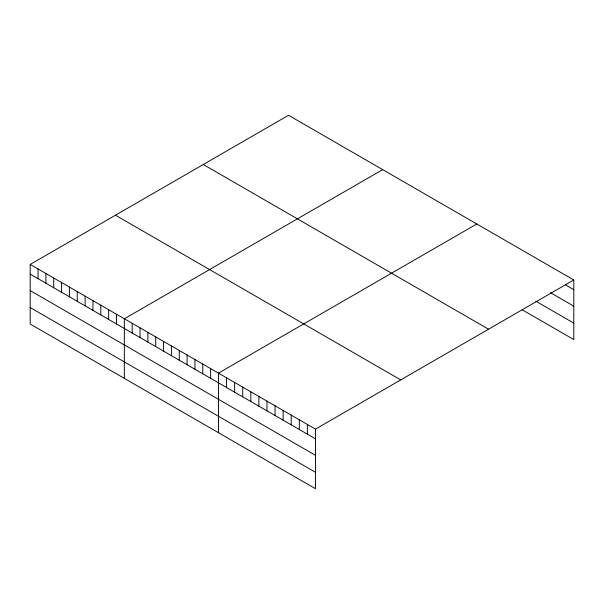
<?xml version="1.0" encoding="UTF-8"?>
<svg xmlns="http://www.w3.org/2000/svg" width="604" height="604" viewBox="0 0 604 604"><rect width="100%" height="100%" fill="white"/><g stroke="black" fill="none" stroke-linecap="round" stroke-linejoin="round"><path stroke-width="0.91" d="M30.2 264.431L315.469 429.127L315.469 488.719L30.2 324.016L30.2 264.431L288.531 115.281L573.8 279.984L573.8 339.569L522.075 309.701M382.672 169.633L124.341 318.784L124.341 378.368M476.805 223.986L218.474 373.129L218.474 432.721M315.469 429.127L573.8 279.984M565.714 285.028L573.8 289.693M550.357 292.623L573.8 306.152M535.808 301.177L573.8 323.11M203.284 164.499L488.553 329.203M115.447 215.213L400.716 379.908M30.2 274.141L315.469 438.844M30.2 290.599L315.469 455.303M30.2 307.557L315.469 472.26M307.383 424.461L307.383 434.178M299.305 419.795L299.305 429.512M291.219 415.129L291.219 424.839M283.14 410.463L283.14 420.173M275.054 405.797L275.054 415.507M266.976 401.131L266.976 410.841M258.889 396.466L258.889 406.175M250.811 391.8L250.811 401.509M242.725 387.134L242.725 396.843M234.639 382.46L234.639 392.177M226.56 377.794L226.56 387.511M210.63 368.599L210.63 378.315M202.785 364.076L202.785 373.785M194.941 359.546L194.941 369.255M187.097 355.016L187.097 364.725M179.252 350.486L179.252 360.195M171.408 345.956L171.408 355.665M163.563 341.426L163.563 351.143M155.719 336.896L155.719 346.613M147.874 332.366L147.874 342.083M140.03 327.836L140.03 337.553M132.185 323.306L132.185 333.023M116.497 314.254L116.497 323.963M108.652 309.724L108.652 319.433M100.808 305.194L100.808 314.903M92.956 300.664L92.956 310.381M85.111 296.134L85.111 305.851M77.267 291.604L77.267 301.321M69.422 287.074L69.422 296.791M61.578 282.544L61.578 292.261M53.733 278.021L53.733 287.731M45.889 273.491L45.889 283.201M38.044 268.961L38.044 278.671"/></g></svg>
